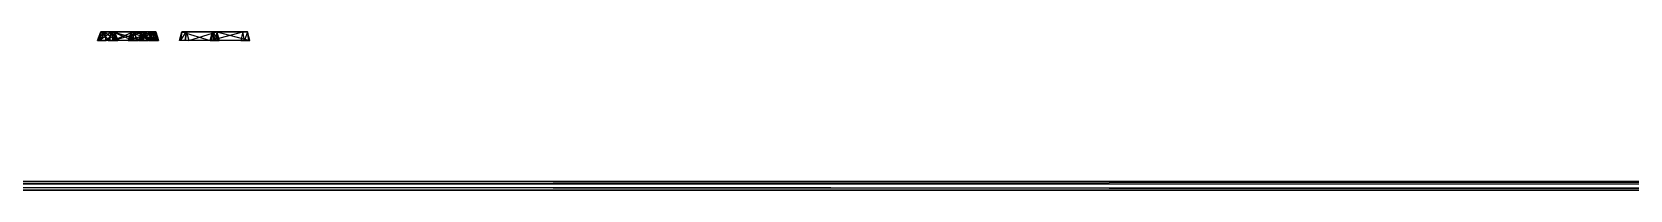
# Model space of a CAD drawing. Extents: x -3500 to 3500, y -22 to 22.
# Drawn here: x 1268.8 to 1715, y -22 to 22 of the extents above; entities that cross this region are included whole.
import ezdxf

# ---------------------------------------------------------------- set-up
doc = ezdxf.new("R2010")
doc.units = 0
doc.layers.add('UB3D', color=1, linetype='CONTINUOUS')

msp = doc.modelspace()

# ---------------------------------------------------------------- linework, layer by layer
at = {"layer": 'UB3D', "color": 2}
for points in [[(1287.075787, 19.685039, 1376.188858), (1288.016457, 22.047244, 1375.243976), (1287.543976, 19.685039, 1374.773622)], [(1287.075787, 19.685039, 1376.188858), (1288.020591, 19.685039, 1377.129488), (1288.016457, 22.047244, 1375.243976)], [(1287.075787, 19.685039, 1398.09689), (1287.543976, 19.685039, 1399.512126), (1288.016457, 22.047244, 1399.041772)], [(1288.020591, 19.685039, 1397.15626), (1287.075787, 19.685039, 1398.09689), (1288.96126, 22.047244, 1398.101142)], [(1287.075787, 19.685039, 1398.09689), (1288.96126, 22.047244, 1398.101142), (1288.016457, 22.047244, 1399.041772)], [(1288.016457, 22.047244, 1375.243976), (1287.543976, 19.685039, 1374.773622), (1290.860906, 22.047244, 1372.38685)], [(1287.543976, 19.685039, 1374.773622), (1290.860906, 22.047244, 1372.38685), (1290.388425, 19.685039, 1371.916496)], [(1287.543976, 19.685039, 1399.512126), (1288.016457, 22.047244, 1399.041772), (1290.388425, 19.685039, 1402.369252)], [(1288.020591, 19.685039, 1377.129488), (1288.016457, 22.047244, 1375.243976), (1288.96126, 22.047244, 1376.184606)], [(1288.016457, 22.047244, 1375.243976), (1288.96126, 22.047244, 1376.184606), (1290.860906, 22.047244, 1372.38685)], [(1288.016457, 22.047244, 1399.041772), (1290.388425, 19.685039, 1402.369252), (1290.860906, 22.047244, 1401.898898)], [(1288.96126, 22.047244, 1398.101142), (1288.016457, 22.047244, 1399.041772), (1291.805709, 22.047244, 1400.958268)], [(1288.016457, 22.047244, 1399.041772), (1291.805709, 22.047244, 1400.958268), (1290.860906, 22.047244, 1401.898898)], [(1288.020591, 19.685039, 1377.129488), (1289.43374, 19.685039, 1376.654961), (1288.96126, 22.047244, 1376.184606)], [(1288.020591, 19.685039, 1397.15626), (1288.96126, 22.047244, 1398.101142), (1289.43374, 19.685039, 1397.630787)], [(1289.43374, 19.685039, 1376.654961), (1288.96126, 22.047244, 1376.184606), (1292.278189, 19.685039, 1373.797835)], [(1288.96126, 22.047244, 1376.184606), (1292.278189, 19.685039, 1373.797835), (1291.805709, 22.047244, 1373.32748)], [(1288.96126, 22.047244, 1376.184606), (1290.860906, 22.047244, 1372.38685), (1291.805709, 22.047244, 1373.32748)], [(1288.96126, 22.047244, 1398.101142), (1289.43374, 19.685039, 1397.630787), (1291.805709, 22.047244, 1400.958268)], [(1289.43374, 19.685039, 1397.630787), (1291.805709, 22.047244, 1400.958268), (1292.278189, 19.685039, 1400.487913)], [(1290, 19.685039, 1372.190512), (1291.333307, 22.047244, 1372.190512), (1291.333307, 19.685039, 1371.523858)], [(1290, 19.685039, 1373.523819), (1291.333307, 19.685039, 1374.190472), (1291.333307, 22.047244, 1373.523819)], [(1290, 19.685039, 1372.190512), (1290, 19.685039, 1373.523819), (1291.333307, 22.047244, 1372.190512)], [(1290, 19.685039, 1373.523819), (1291.333307, 22.047244, 1372.190512), (1291.333307, 22.047244, 1373.523819)], [(1290, 19.685039, 1400.761929), (1291.333307, 22.047244, 1400.761929), (1291.333307, 19.685039, 1400.095276)], [(1290, 19.685039, 1402.095236), (1291.333307, 19.685039, 1402.76189), (1291.333307, 22.047244, 1402.095236)], [(1290, 19.685039, 1400.761929), (1290, 19.685039, 1402.095236), (1291.333307, 22.047244, 1400.761929)], [(1290, 19.685039, 1402.095236), (1291.333307, 22.047244, 1400.761929), (1291.333307, 22.047244, 1402.095236)], [(1290, 19.685039, 1386.47622), (1291.333307, 22.047244, 1386.47622), (1291.333307, 19.685039, 1385.809567)], [(1290, 19.685039, 1387.809528), (1291.333307, 19.685039, 1388.476181), (1291.333307, 22.047244, 1387.809528)], [(1290, 19.685039, 1386.47622), (1290, 19.685039, 1387.809528), (1291.333307, 22.047244, 1386.47622)], [(1290, 19.685039, 1387.809528), (1291.333307, 22.047244, 1386.47622), (1291.333307, 22.047244, 1387.809528)], [(1290.860906, 22.047244, 1372.38685), (1290.388425, 19.685039, 1371.916496), (1291.801575, 19.685039, 1371.441969)], [(1290.388425, 19.685039, 1402.369252), (1290.860906, 22.047244, 1401.898898), (1291.801575, 19.685039, 1402.84378)], [(1290.860906, 22.047244, 1372.38685), (1291.805709, 22.047244, 1373.32748), (1291.801575, 19.685039, 1371.441969)], [(1291.805709, 22.047244, 1400.958268), (1290.860906, 22.047244, 1401.898898), (1292.746378, 19.685039, 1401.90315)], [(1290.860906, 22.047244, 1401.898898), (1292.746378, 19.685039, 1401.90315), (1291.801575, 19.685039, 1402.84378)], [(1291.333307, 22.047244, 1372.190512), (1291.333307, 19.685039, 1371.523858), (1297.022205, 22.047244, 1372.190512)], [(1291.333307, 19.685039, 1371.523858), (1297.022205, 22.047244, 1372.190512), (1297.022205, 19.685039, 1371.523858)], [(1291.333307, 19.685039, 1374.190472), (1291.333307, 22.047244, 1373.523819), (1297.022205, 19.685039, 1374.190472)], [(1291.333307, 22.047244, 1373.523819), (1297.022205, 19.685039, 1374.190472), (1297.022205, 22.047244, 1373.523819)], [(1291.333307, 22.047244, 1372.190512), (1291.333307, 22.047244, 1373.523819), (1297.022205, 22.047244, 1372.190512)], [(1291.333307, 22.047244, 1373.523819), (1297.022205, 22.047244, 1372.190512), (1297.022205, 22.047244, 1373.523819)], [(1291.333307, 22.047244, 1400.761929), (1291.333307, 19.685039, 1400.095276), (1297.022205, 22.047244, 1400.761929)], [(1291.333307, 19.685039, 1400.095276), (1297.022205, 22.047244, 1400.761929), (1297.022205, 19.685039, 1400.095276)], [(1291.333307, 19.685039, 1402.76189), (1291.333307, 22.047244, 1402.095236), (1297.022205, 19.685039, 1402.76189)], [(1291.333307, 22.047244, 1402.095236), (1297.022205, 19.685039, 1402.76189), (1297.022205, 22.047244, 1402.095236)], [(1291.333307, 22.047244, 1400.761929), (1291.333307, 22.047244, 1402.095236), (1297.022205, 22.047244, 1400.761929)], [(1291.333307, 22.047244, 1402.095236), (1297.022205, 22.047244, 1400.761929), (1297.022205, 22.047244, 1402.095236)], [(1291.333307, 22.047244, 1386.47622), (1291.333307, 19.685039, 1385.809567), (1299.866654, 22.047244, 1386.47622)], [(1291.333307, 19.685039, 1385.809567), (1299.866654, 22.047244, 1386.47622), (1299.866654, 19.685039, 1385.809567)], [(1291.333307, 19.685039, 1388.476181), (1291.333307, 22.047244, 1387.809528), (1299.866654, 19.685039, 1388.476181)], [(1291.333307, 22.047244, 1387.809528), (1299.866654, 19.685039, 1388.476181), (1299.866654, 22.047244, 1387.809528)], [(1291.333307, 22.047244, 1386.47622), (1291.333307, 22.047244, 1387.809528), (1299.866654, 22.047244, 1386.47622)], [(1291.333307, 22.047244, 1387.809528), (1299.866654, 22.047244, 1386.47622), (1299.866654, 22.047244, 1387.809528)], [(1291.805709, 22.047244, 1373.32748), (1291.801575, 19.685039, 1371.441969), (1292.746378, 19.685039, 1372.382598)], [(1292.278189, 19.685039, 1373.797835), (1291.805709, 22.047244, 1373.32748), (1292.746378, 19.685039, 1372.382598)], [(1291.805709, 22.047244, 1400.958268), (1292.278189, 19.685039, 1400.487913), (1292.746378, 19.685039, 1401.90315)], [(1295.609134, 19.685039, 1372.382598), (1296.077323, 19.685039, 1373.797835), (1296.549803, 22.047244, 1373.32748)], [(1296.553937, 19.685039, 1371.441969), (1295.609134, 19.685039, 1372.382598), (1297.494606, 22.047244, 1372.38685)], [(1295.609134, 19.685039, 1372.382598), (1297.494606, 22.047244, 1372.38685), (1296.549803, 22.047244, 1373.32748)], [(1295.609134, 19.685039, 1401.90315), (1296.549803, 22.047244, 1400.958268), (1296.077323, 19.685039, 1400.487913)], [(1295.609134, 19.685039, 1401.90315), (1296.553937, 19.685039, 1402.84378), (1296.549803, 22.047244, 1400.958268)], [(1296.077323, 19.685039, 1373.797835), (1296.549803, 22.047244, 1373.32748), (1301.76622, 19.685039, 1379.512126)], [(1296.549803, 22.047244, 1400.958268), (1296.077323, 19.685039, 1400.487913), (1302.238701, 22.047244, 1395.243976)], [(1296.077323, 19.685039, 1400.487913), (1302.238701, 22.047244, 1395.243976), (1301.76622, 19.685039, 1394.773622)], [(1296.549803, 22.047244, 1373.32748), (1301.76622, 19.685039, 1379.512126), (1302.238701, 22.047244, 1379.041772)], [(1297.494606, 22.047244, 1372.38685), (1296.549803, 22.047244, 1373.32748), (1303.183504, 22.047244, 1378.101142)], [(1296.549803, 22.047244, 1373.32748), (1303.183504, 22.047244, 1378.101142), (1302.238701, 22.047244, 1379.041772)], [(1296.553937, 19.685039, 1402.84378), (1296.549803, 22.047244, 1400.958268), (1297.494606, 22.047244, 1401.898898)], [(1296.549803, 22.047244, 1400.958268), (1297.494606, 22.047244, 1401.898898), (1302.238701, 22.047244, 1395.243976)], [(1296.553937, 19.685039, 1371.441969), (1297.494606, 22.047244, 1372.38685), (1297.967087, 19.685039, 1371.916496)], [(1296.553937, 19.685039, 1402.84378), (1297.967087, 19.685039, 1402.369252), (1297.494606, 22.047244, 1401.898898)], [(1297.022205, 22.047244, 1372.190512), (1297.022205, 19.685039, 1371.523858), (1298.355512, 19.685039, 1372.190512)], [(1297.022205, 19.685039, 1374.190472), (1297.022205, 22.047244, 1373.523819), (1298.355512, 19.685039, 1373.523819)], [(1297.022205, 22.047244, 1372.190512), (1297.022205, 22.047244, 1373.523819), (1298.355512, 19.685039, 1372.190512)], [(1297.022205, 22.047244, 1373.523819), (1298.355512, 19.685039, 1372.190512), (1298.355512, 19.685039, 1373.523819)], [(1297.022205, 22.047244, 1400.761929), (1297.022205, 19.685039, 1400.095276), (1298.355512, 19.685039, 1400.761929)], [(1297.022205, 19.685039, 1402.76189), (1297.022205, 22.047244, 1402.095236), (1298.355512, 19.685039, 1402.095236)], [(1297.022205, 22.047244, 1400.761929), (1297.022205, 22.047244, 1402.095236), (1298.355512, 19.685039, 1400.761929)], [(1297.022205, 22.047244, 1402.095236), (1298.355512, 19.685039, 1400.761929), (1298.355512, 19.685039, 1402.095236)], [(1297.494606, 22.047244, 1372.38685), (1297.967087, 19.685039, 1371.916496), (1303.183504, 22.047244, 1378.101142)], [(1297.967087, 19.685039, 1402.369252), (1297.494606, 22.047244, 1401.898898), (1303.655984, 19.685039, 1396.654961)], [(1297.494606, 22.047244, 1401.898898), (1303.655984, 19.685039, 1396.654961), (1303.183504, 22.047244, 1396.184606)], [(1297.494606, 22.047244, 1401.898898), (1302.238701, 22.047244, 1395.243976), (1303.183504, 22.047244, 1396.184606)], [(1297.967087, 19.685039, 1371.916496), (1303.183504, 22.047244, 1378.101142), (1303.655984, 19.685039, 1377.630787)], [(1298.453583, 19.685039, 1387.617441), (1299.394252, 22.047244, 1386.672559), (1298.921772, 19.685039, 1386.202205)], [(1298.453583, 19.685039, 1387.617441), (1299.398386, 19.685039, 1388.558071), (1299.394252, 22.047244, 1386.672559)], [(1298.453583, 19.685039, 1386.668307), (1298.921772, 19.685039, 1388.083543), (1299.394252, 22.047244, 1387.613189)], [(1299.398386, 19.685039, 1385.727677), (1298.453583, 19.685039, 1386.668307), (1300.339055, 22.047244, 1386.672559)], [(1298.453583, 19.685039, 1386.668307), (1300.339055, 22.047244, 1386.672559), (1299.394252, 22.047244, 1387.613189)], [(1299.394252, 22.047244, 1386.672559), (1298.921772, 19.685039, 1386.202205), (1302.238701, 22.047244, 1383.815433)], [(1298.921772, 19.685039, 1386.202205), (1302.238701, 22.047244, 1383.815433), (1301.76622, 19.685039, 1383.345079)], [(1298.921772, 19.685039, 1388.083543), (1299.394252, 22.047244, 1387.613189), (1301.76622, 19.685039, 1390.940709)], [(1299.398386, 19.685039, 1388.558071), (1299.394252, 22.047244, 1386.672559), (1300.339055, 22.047244, 1387.613189)], [(1299.394252, 22.047244, 1386.672559), (1300.339055, 22.047244, 1387.613189), (1302.238701, 22.047244, 1383.815433)], [(1299.394252, 22.047244, 1387.613189), (1301.76622, 19.685039, 1390.940709), (1302.238701, 22.047244, 1390.470354)], [(1300.339055, 22.047244, 1386.672559), (1299.394252, 22.047244, 1387.613189), (1303.183504, 22.047244, 1389.529724)], [(1299.394252, 22.047244, 1387.613189), (1303.183504, 22.047244, 1389.529724), (1302.238701, 22.047244, 1390.470354)], [(1299.398386, 19.685039, 1388.558071), (1300.811535, 19.685039, 1388.083543), (1300.339055, 22.047244, 1387.613189)], [(1299.398386, 19.685039, 1385.727677), (1300.339055, 22.047244, 1386.672559), (1300.811535, 19.685039, 1386.202205)], [(1299.866654, 22.047244, 1386.47622), (1299.866654, 19.685039, 1385.809567), (1301.199961, 19.685039, 1386.47622)], [(1299.866654, 19.685039, 1388.476181), (1299.866654, 22.047244, 1387.809528), (1301.199961, 19.685039, 1387.809528)], [(1299.866654, 22.047244, 1386.47622), (1299.866654, 22.047244, 1387.809528), (1301.199961, 19.685039, 1386.47622)], [(1299.866654, 22.047244, 1387.809528), (1301.199961, 19.685039, 1386.47622), (1301.199961, 19.685039, 1387.809528)], [(1300.811535, 19.685039, 1388.083543), (1300.339055, 22.047244, 1387.613189), (1303.655984, 19.685039, 1385.226417)], [(1300.339055, 22.047244, 1387.613189), (1303.655984, 19.685039, 1385.226417), (1303.183504, 22.047244, 1384.756063)], [(1300.339055, 22.047244, 1387.613189), (1302.238701, 22.047244, 1383.815433), (1303.183504, 22.047244, 1384.756063)], [(1300.339055, 22.047244, 1386.672559), (1300.811535, 19.685039, 1386.202205), (1303.183504, 22.047244, 1389.529724)], [(1300.811535, 19.685039, 1386.202205), (1303.183504, 22.047244, 1389.529724), (1303.655984, 19.685039, 1389.05937)], [(1302.044449, 19.685039, 1385.619055), (1302.044449, 22.047244, 1384.285748), (1301.377795, 19.685039, 1384.285748)], [(1302.044449, 22.047244, 1384.285748), (1301.377795, 19.685039, 1384.285748), (1302.044449, 22.047244, 1378.571457)], [(1301.377795, 19.685039, 1384.285748), (1302.044449, 22.047244, 1378.571457), (1301.377795, 19.685039, 1378.571457)], [(1302.044449, 22.047244, 1378.571457), (1301.377795, 19.685039, 1378.571457), (1302.044449, 19.685039, 1377.23815)], [(1302.044449, 19.685039, 1397.047598), (1302.044449, 22.047244, 1395.714291), (1301.377795, 19.685039, 1395.714291)], [(1302.044449, 22.047244, 1395.714291), (1301.377795, 19.685039, 1395.714291), (1302.044449, 22.047244, 1390.000039)], [(1301.377795, 19.685039, 1395.714291), (1302.044449, 22.047244, 1390.000039), (1301.377795, 19.685039, 1390.000039)], [(1302.044449, 22.047244, 1390.000039), (1301.377795, 19.685039, 1390.000039), (1302.044449, 19.685039, 1388.666732)], [(1301.76622, 19.685039, 1379.512126), (1302.238701, 22.047244, 1379.041772), (1303.17937, 19.685039, 1379.986654)], [(1302.238701, 22.047244, 1383.815433), (1301.76622, 19.685039, 1383.345079), (1303.17937, 19.685039, 1382.870551)], [(1301.76622, 19.685039, 1390.940709), (1302.238701, 22.047244, 1390.470354), (1303.17937, 19.685039, 1391.415236)], [(1302.238701, 22.047244, 1395.243976), (1301.76622, 19.685039, 1394.773622), (1303.17937, 19.685039, 1394.299094)], [(1302.044449, 19.685039, 1385.619055), (1303.377756, 19.685039, 1385.619055), (1302.044449, 22.047244, 1384.285748)], [(1303.377756, 19.685039, 1385.619055), (1302.044449, 22.047244, 1384.285748), (1303.377756, 22.047244, 1384.285748)], [(1302.044449, 22.047244, 1384.285748), (1303.377756, 22.047244, 1384.285748), (1302.044449, 22.047244, 1378.571457)], [(1303.377756, 22.047244, 1384.285748), (1302.044449, 22.047244, 1378.571457), (1303.377756, 22.047244, 1378.571457)], [(1302.044449, 22.047244, 1378.571457), (1303.377756, 22.047244, 1378.571457), (1302.044449, 19.685039, 1377.23815)], [(1303.377756, 22.047244, 1378.571457), (1302.044449, 19.685039, 1377.23815), (1303.377756, 19.685039, 1377.23815)], [(1302.044449, 19.685039, 1397.047598), (1303.377756, 19.685039, 1397.047598), (1302.044449, 22.047244, 1395.714291)], [(1303.377756, 19.685039, 1397.047598), (1302.044449, 22.047244, 1395.714291), (1303.377756, 22.047244, 1395.714291)], [(1302.044449, 22.047244, 1395.714291), (1303.377756, 22.047244, 1395.714291), (1302.044449, 22.047244, 1390.000039)], [(1303.377756, 22.047244, 1395.714291), (1302.044449, 22.047244, 1390.000039), (1303.377756, 22.047244, 1390.000039)], [(1302.044449, 22.047244, 1390.000039), (1303.377756, 22.047244, 1390.000039), (1302.044449, 19.685039, 1388.666732)], [(1303.377756, 22.047244, 1390.000039), (1302.044449, 19.685039, 1388.666732), (1303.377756, 19.685039, 1388.666732)], [(1303.183504, 22.047244, 1378.101142), (1302.238701, 22.047244, 1379.041772), (1304.124173, 19.685039, 1379.046024)], [(1302.238701, 22.047244, 1379.041772), (1304.124173, 19.685039, 1379.046024), (1303.17937, 19.685039, 1379.986654)], [(1302.238701, 22.047244, 1383.815433), (1303.183504, 22.047244, 1384.756063), (1303.17937, 19.685039, 1382.870551)], [(1303.183504, 22.047244, 1389.529724), (1302.238701, 22.047244, 1390.470354), (1304.124173, 19.685039, 1390.474606)], [(1302.238701, 22.047244, 1390.470354), (1304.124173, 19.685039, 1390.474606), (1303.17937, 19.685039, 1391.415236)], [(1302.238701, 22.047244, 1395.243976), (1303.183504, 22.047244, 1396.184606), (1303.17937, 19.685039, 1394.299094)], [(1303.183504, 22.047244, 1384.756063), (1303.17937, 19.685039, 1382.870551), (1304.124173, 19.685039, 1383.811181)], [(1303.183504, 22.047244, 1396.184606), (1303.17937, 19.685039, 1394.299094), (1304.124173, 19.685039, 1395.239724)], [(1303.183504, 22.047244, 1378.101142), (1303.655984, 19.685039, 1377.630787), (1304.124173, 19.685039, 1379.046024)], [(1303.655984, 19.685039, 1385.226417), (1303.183504, 22.047244, 1384.756063), (1304.124173, 19.685039, 1383.811181)], [(1303.183504, 22.047244, 1389.529724), (1303.655984, 19.685039, 1389.05937), (1304.124173, 19.685039, 1390.474606)], [(1303.655984, 19.685039, 1396.654961), (1303.183504, 22.047244, 1396.184606), (1304.124173, 19.685039, 1395.239724)], [(1303.377756, 19.685039, 1385.619055), (1304.044409, 19.685039, 1384.285748), (1303.377756, 22.047244, 1384.285748)], [(1304.044409, 19.685039, 1384.285748), (1303.377756, 22.047244, 1384.285748), (1304.044409, 19.685039, 1378.571457)], [(1303.377756, 22.047244, 1384.285748), (1304.044409, 19.685039, 1378.571457), (1303.377756, 22.047244, 1378.571457)], [(1304.044409, 19.685039, 1378.571457), (1303.377756, 22.047244, 1378.571457), (1303.377756, 19.685039, 1377.23815)], [(1303.377756, 19.685039, 1397.047598), (1304.044409, 19.685039, 1395.714291), (1303.377756, 22.047244, 1395.714291)], [(1304.044409, 19.685039, 1395.714291), (1303.377756, 22.047244, 1395.714291), (1304.044409, 19.685039, 1390.000039)], [(1303.377756, 22.047244, 1395.714291), (1304.044409, 19.685039, 1390.000039), (1303.377756, 22.047244, 1390.000039)], [(1304.044409, 19.685039, 1390.000039), (1303.377756, 22.047244, 1390.000039), (1303.377756, 19.685039, 1388.666732)], [(1310.224134, 19.685039, 1371.770354), (1309.96685, 19.685039, 1373.238701), (1310.605669, 22.047244, 1373.047913)], [(1309.96685, 19.685039, 1373.238701), (1310.605669, 22.047244, 1373.047913), (1318.500197, 19.685039, 1401.810118)], [(1311.501614, 19.685039, 1371.388858), (1310.224134, 19.685039, 1371.770354), (1311.88315, 22.047244, 1372.666417)], [(1310.224134, 19.685039, 1371.770354), (1311.88315, 22.047244, 1372.666417), (1310.605669, 22.047244, 1373.047913)], [(1310.605669, 22.047244, 1373.047913), (1318.500197, 19.685039, 1401.810118), (1319.139016, 22.047244, 1401.619331)], [(1311.88315, 22.047244, 1372.666417), (1310.605669, 22.047244, 1373.047913), (1320.416496, 22.047244, 1401.237835)], [(1310.605669, 22.047244, 1373.047913), (1320.416496, 22.047244, 1401.237835), (1319.139016, 22.047244, 1401.619331)], [(1311.501614, 19.685039, 1371.388858), (1311.88315, 22.047244, 1372.666417), (1312.521969, 19.685039, 1372.47563)], [(1311.88315, 22.047244, 1372.666417), (1312.521969, 19.685039, 1372.47563), (1320.416496, 22.047244, 1401.237835)], [(1312.521969, 19.685039, 1372.47563), (1320.416496, 22.047244, 1401.237835), (1321.055315, 19.685039, 1401.047047)], [(1318.500197, 19.685039, 1401.810118), (1319.139016, 22.047244, 1401.619331), (1319.520551, 19.685039, 1402.89689)], [(1318.75748, 19.685039, 1402.515394), (1319.139016, 22.047244, 1401.237835), (1318.500197, 19.685039, 1401.047047)], [(1319.139016, 22.047244, 1401.237835), (1318.500197, 19.685039, 1401.047047), (1327.672362, 22.047244, 1372.666417)], [(1318.500197, 19.685039, 1401.047047), (1327.672362, 22.047244, 1372.666417), (1327.033543, 19.685039, 1372.47563)], [(1318.75748, 19.685039, 1402.515394), (1320.034961, 19.685039, 1402.89689), (1319.139016, 22.047244, 1401.237835)], [(1320.416496, 22.047244, 1401.237835), (1319.139016, 22.047244, 1401.619331), (1320.798031, 19.685039, 1402.515394)], [(1319.139016, 22.047244, 1401.619331), (1320.798031, 19.685039, 1402.515394), (1319.520551, 19.685039, 1402.89689)], [(1320.034961, 19.685039, 1402.89689), (1319.139016, 22.047244, 1401.237835), (1320.416496, 22.047244, 1401.619331)], [(1319.139016, 22.047244, 1401.237835), (1320.416496, 22.047244, 1401.619331), (1327.672362, 22.047244, 1372.666417)], [(1320.034961, 19.685039, 1402.89689), (1321.055315, 19.685039, 1401.810118), (1320.416496, 22.047244, 1401.619331)], [(1320.416496, 22.047244, 1401.237835), (1321.055315, 19.685039, 1401.047047), (1320.798031, 19.685039, 1402.515394)], [(1321.055315, 19.685039, 1401.810118), (1320.416496, 22.047244, 1401.619331), (1329.588661, 19.685039, 1373.238701)], [(1320.416496, 22.047244, 1401.619331), (1329.588661, 19.685039, 1373.238701), (1328.949843, 22.047244, 1373.047913)], [(1320.416496, 22.047244, 1401.619331), (1327.672362, 22.047244, 1372.666417), (1328.949843, 22.047244, 1373.047913)], [(1327.672362, 22.047244, 1372.666417), (1327.033543, 19.685039, 1372.47563), (1328.053898, 19.685039, 1371.388858)], [(1327.672362, 22.047244, 1372.666417), (1328.949843, 22.047244, 1373.047913), (1328.053898, 19.685039, 1371.388858)], [(1328.949843, 22.047244, 1373.047913), (1328.053898, 19.685039, 1371.388858), (1329.331378, 19.685039, 1371.770354)], [(1329.588661, 19.685039, 1373.238701), (1328.949843, 22.047244, 1373.047913), (1329.331378, 19.685039, 1371.770354)], [(3500, -19.685039, -1089), (-3500, -19.685039, -1089), (3500, -22.047244, -1089)], [(-3500, -19.685039, -1089), (3500, -22.047244, -1089), (-3500, -22.047244, -1089)], [(3500, -22.047244, -1089), (-3500, -22.047244, -1089), (3500, -19.685039, -1089)], [(-3500, -22.047244, -1089), (3500, -19.685039, -1089), (-3500, -19.685039, -1089)], [(3500, -19.685039, 1089), (-3500, -19.685039, 1089), (3500, -22.047244, 1089)], [(-3500, -19.685039, 1089), (3500, -22.047244, 1089), (-3500, -22.047244, 1089)], [(3500, -22.047244, 1089), (-3500, -22.047244, 1089), (3500, -19.685039, 1089)], [(-3500, -22.047244, 1089), (3500, -19.685039, 1089), (-3500, -19.685039, 1089)], [(3500, -19.685039), (-3500, -19.685039), (3500, -22.047244)], [(-3500, -19.685039), (3500, -22.047244), (-3500, -22.047244)], [(3500, -22.047244), (-3500, -22.047244), (3500, -19.685039)], [(-3500, -22.047244), (3500, -19.685039), (-3500, -19.685039)], [(-2524, -19.685039, -2000), (2524, -19.685039, -2000), (-2524, -22.047244, -2000)], [(2524, -19.685039, -2000), (-2524, -22.047244, -2000), (2524, -22.047244, -2000)], [(-2524, -22.047244, -2000), (2524, -22.047244, -2000), (-2524, -19.685039, -2000)], [(2524, -22.047244, -2000), (-2524, -19.685039, -2000), (2524, -19.685039, -2000)], [(-2524, -19.685039, 2000), (2524, -19.685039, 2000), (-2524, -22.047244, 2000)], [(2524, -19.685039, 2000), (-2524, -22.047244, 2000), (2524, -22.047244, 2000)], [(-2524, -22.047244, 2000), (2524, -22.047244, 2000), (-2524, -19.685039, 2000)], [(2524, -22.047244, 2000), (-2524, -19.685039, 2000), (2524, -19.685039, 2000)]]:
    msp.add_3dface(points, dxfattribs=at)

doc.saveas('drawing.dxf')
